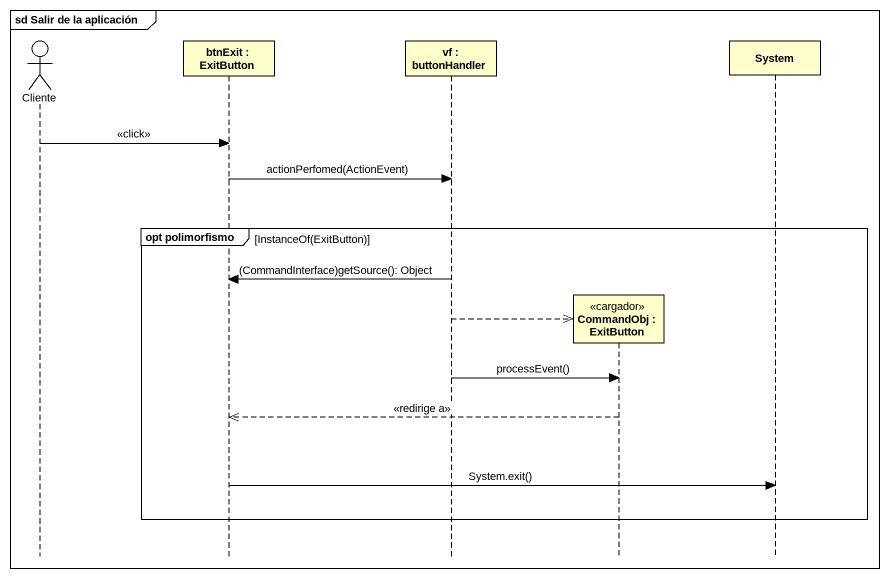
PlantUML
@startuml
mainframe sd Salir de la aplicación
hide footbox
actor Cliente
participant "btnExit : ExitButton" as btnExit
participant "vf : buttonHandler" as vf
participant "CommandObj : ExitButton" as CommandObj <<cargador>>
participant System

Cliente -> btnExit : <<click>>
btnExit -> vf : actionPerfomed(ActionEvent)
group opt polimorfismo [InstanceOf(ExitButton)]
  vf -> btnExit : (CommandInterface)getSource(): Object
  vf -->> CommandObj **
  vf -> CommandObj : processEvent()
  CommandObj -->> btnExit : <<redirige a>>
  btnExit -> System : System.exit()
end
@enduml
